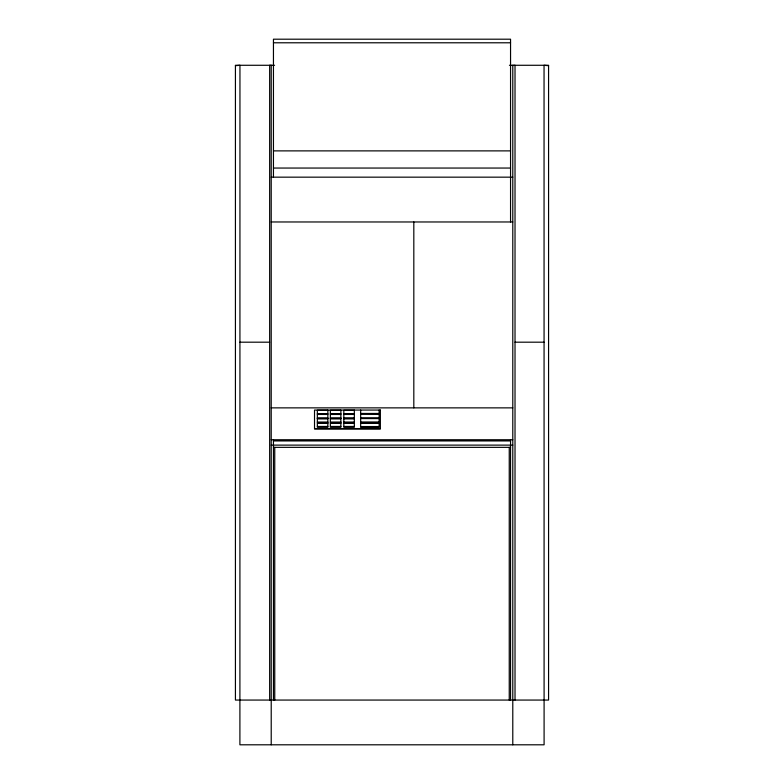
<?xml version="1.0" encoding="UTF-8"?>
<svg xmlns="http://www.w3.org/2000/svg" width="784" height="784" viewBox="0 0 784 784"><rect width="100%" height="100%" fill="white"/><g stroke="black" fill="none" stroke-linecap="round" stroke-linejoin="round"><path stroke-width="1.18" d="M235.425 65.699L239.953 65.278L239.904 744.8L544.096 744.8L544.047 65.278L548.575 65.699M512.785 65.484L515.019 65.278L515.019 700.063M273.449 42.787L510.551 42.787M274.567 65.278L235.425 65.278L235.425 700.063L548.575 700.063L548.575 65.278L509.433 65.278M273.449 150.881L510.551 150.881M273.449 168.05L510.551 168.05M271.215 177.164L512.785 177.164M271.215 221.97L512.785 221.97M239.953 342.187L269.657 342.187M515.019 342.187L544.047 342.187M271.215 407.866L512.785 407.866M360.669 413.462L379.142 413.462M317.344 413.629L327.849 413.629M330.358 413.629L340.873 413.629M343.823 413.629L354.339 413.629M360.669 414.285L379.142 414.364M317.344 414.452L327.849 414.452M330.358 414.452L340.873 414.452M343.823 414.452L354.339 414.452M317.344 417.813L327.849 417.813M330.358 417.813L340.873 417.813M343.823 417.813L354.339 417.813M360.669 417.764L379.142 417.764M317.344 418.636L327.849 418.636M330.358 418.636L340.873 418.636M343.823 418.636L354.339 418.636M360.669 418.578L379.142 418.597M317.344 418.685L327.849 418.685M330.358 418.685L340.873 418.685M343.823 418.685L354.339 418.685M317.344 422.047L327.849 422.047M330.358 422.047L340.873 422.047M343.823 422.047L354.339 422.047M360.669 421.988L379.142 421.988M317.344 426.457L327.849 426.457M330.358 426.457L340.873 426.457M343.823 426.457L354.339 426.457M360.669 426.555L379.142 426.555M314.521 428.574L380.367 428.574M271.215 439.746L512.785 439.746M273.449 440.931L510.551 440.931M271.215 445.116L512.785 445.116M273.449 447.35L510.551 447.35M271.215 65.425L269.657 65.278L269.657 700.063M512.785 65.278L512.785 744.8M510.551 221.97L510.551 39.2L273.449 39.2L273.449 177.164M510.551 439.746L510.551 700.063M509.247 447.35L509.247 700.063M413.815 221.97L413.815 407.866M379.142 410.052L379.142 422.811L360.669 422.811L360.669 410.052M274.753 447.35L274.753 700.063M273.449 439.746L273.449 700.063M271.215 65.278L271.215 744.8M380.367 410.061L314.521 410.061L314.521 428.985L380.367 428.985L380.367 410.061M327.849 410.267L317.344 410.267L317.344 422.87L327.849 422.87L327.849 410.267M340.873 410.267L330.358 410.267L330.358 422.87L340.873 422.87L340.873 410.267M354.339 410.267L343.823 410.267L343.823 422.87L354.339 422.87L354.339 410.267M327.849 423.095L317.344 423.095L317.344 427.28L327.849 427.28L327.849 423.095M340.873 423.095L330.358 423.095L330.358 427.28L340.873 427.28L340.873 423.095M354.339 423.095L343.823 423.095L343.823 427.28L354.339 427.28L354.339 423.095M379.142 423.144L360.669 423.144L360.669 427.378L379.142 427.378L379.142 423.144"/></g></svg>
